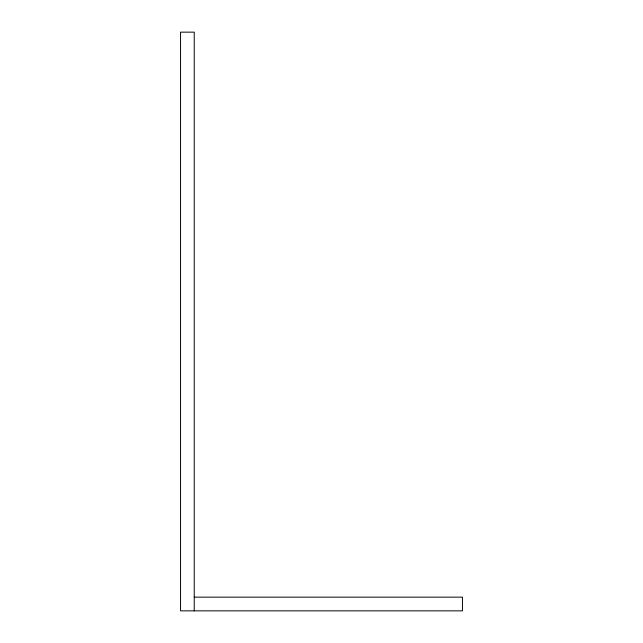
<?xml version="1.0" encoding="UTF-8"?>
<svg xmlns="http://www.w3.org/2000/svg" width="643" height="643" viewBox="0 0 643 643"><rect width="100%" height="100%" fill="white"/><g stroke="black" fill="none" stroke-linecap="round" stroke-linejoin="round"><path stroke-width="0.96" d="M194.242 597.154L462.454 597.154L462.454 610.85L180.546 610.85L180.546 32.15L194.242 32.15L194.242 610.85"/></g></svg>
